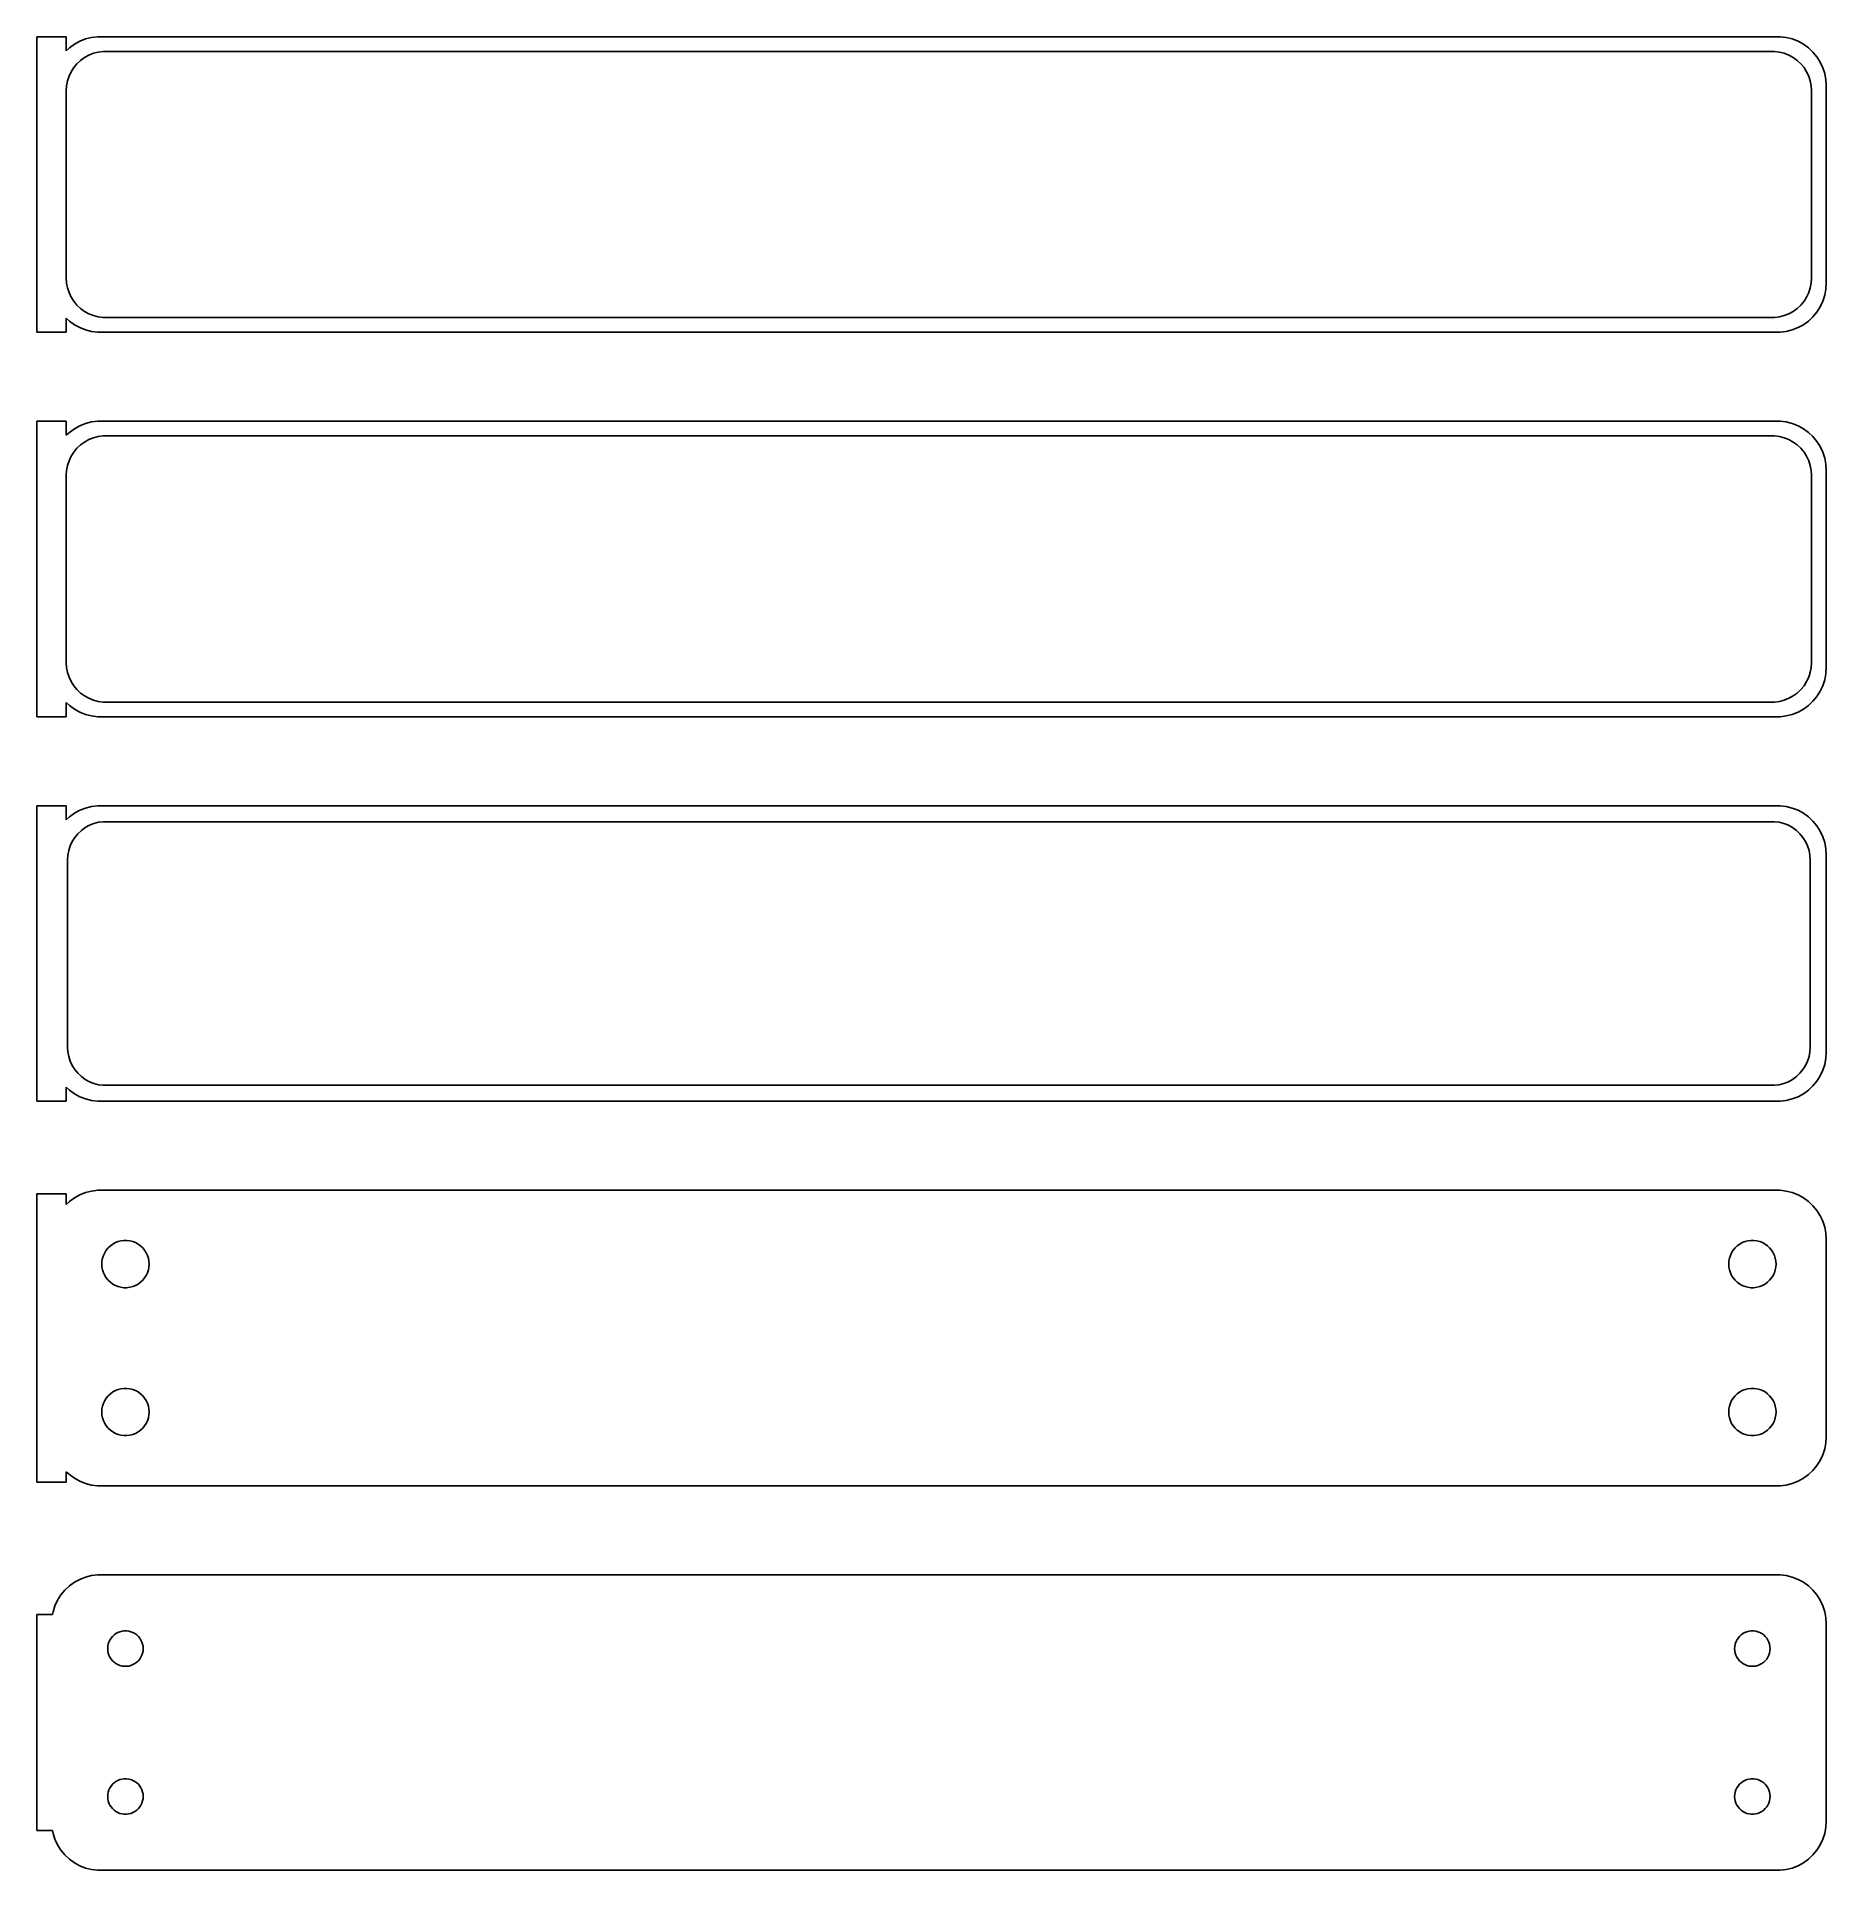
# Model space of a CAD drawing. Header units: metres. Extents: x -92 to 90, y 141 to 327.
import ezdxf

# ---------------------------------------------------------------- set-up
doc = ezdxf.new("R2010")
doc.units = ezdxf.units.M

msp = doc.modelspace()

# ---------------------------------------------------------------- linework, layer by layer
for p, q in [((-88.5, 326.99), (-91.5, 326.99)), ((-91.5, 326.99), (-91.5, 297.01)), ((-88.5, 325.559), (-88.5, 326.99)), ((-88.1871, 325.853), (-88.5, 325.559)), ((-87.6791, 326.222), (-88.1871, 325.853)), ((-87.1289, 326.524), (-87.6791, 326.222)), ((-86.5451, 326.755), (-87.1289, 326.524)), ((-85.9369, 326.911), (-86.5451, 326.755)), ((-85.3139, 326.99), (-85.9369, 326.911)), ((85.3139, 326.99), (-85.3139, 326.99)), ((-85.2495, 325.429), (-84.7512, 325.492)), ((-84.7512, 325.492), (84.7512, 325.492)), ((84.7512, 325.492), (85.2495, 325.429)), ((85.9369, 326.911), (85.3139, 326.99)), ((86.5451, 326.755), (85.9369, 326.911)), ((87.1289, 326.524), (86.5451, 326.755)), ((87.6791, 326.222), (87.1289, 326.524)), ((88.1871, 325.853), (87.6791, 326.222)), ((88.6448, 325.423), (88.1871, 325.853)), ((-88.0052, 323.427), (-87.7361, 323.851)), ((-87.7361, 323.851), (-87.4159, 324.238)), ((-87.4159, 324.238), (-87.0497, 324.582)), ((-87.0497, 324.582), (-86.6433, 324.877)), ((-86.6433, 324.877), (-86.2031, 325.119)), ((-86.2031, 325.119), (-85.7361, 325.304)), ((-85.7361, 325.304), (-85.2495, 325.429)), ((85.2495, 325.429), (85.7361, 325.304)), ((85.7361, 325.304), (86.2031, 325.119)), ((86.2031, 325.119), (86.6433, 324.877)), ((86.6433, 324.877), (87.0497, 324.582)), ((87.0497, 324.582), (87.4159, 324.238)), ((87.4159, 324.238), (87.7361, 323.851)), ((87.7361, 323.851), (88.0052, 323.427)), ((89.0451, 324.939), (88.6448, 325.423)), ((89.3815, 324.409), (89.0451, 324.939)), ((89.6489, 323.841), (89.3815, 324.409)), ((89.8429, 323.243), (89.6489, 323.841)), ((-88.5, 321.5), (-88.4685, 322.001)), ((-88.4685, 322.001), (-88.3743, 322.495)), ((-88.3743, 322.495), (-88.2191, 322.972)), ((-88.2191, 322.972), (-88.0052, 323.427)), ((88.0052, 323.427), (88.2191, 322.972)), ((88.2191, 322.972), (88.3743, 322.495)), ((88.3743, 322.495), (88.4685, 322.001)), ((88.4685, 322.001), (88.5, 321.5)), ((89.9606, 322.627), (89.8429, 323.243)), ((90, 322), (89.9606, 322.627)), ((90, 302), (90, 322)), ((-88.5, 302.5), (-88.5, 321.5)), ((88.5, 321.5), (88.5, 302.5)), ((-88.4685, 301.999), (-88.5, 302.5)), ((-88.3743, 301.505), (-88.4685, 301.999)), ((-88.2191, 301.028), (-88.3743, 301.505)), ((88.3743, 301.505), (88.2191, 301.028)), ((88.4685, 301.999), (88.3743, 301.505)), ((88.5, 302.5), (88.4685, 301.999)), ((89.8429, 300.757), (89.9606, 301.373)), ((89.9606, 301.373), (90, 302)), ((-88.0052, 300.573), (-88.2191, 301.028)), ((-87.7361, 300.149), (-88.0052, 300.573)), ((-87.4159, 299.762), (-87.7361, 300.149)), ((-87.0497, 299.418), (-87.4159, 299.762)), ((87.4159, 299.762), (87.0497, 299.418)), ((87.7361, 300.149), (87.4159, 299.762)), ((88.0052, 300.573), (87.7361, 300.149)), ((88.2191, 301.028), (88.0052, 300.573)), ((89.0451, 299.061), (89.3815, 299.591)), ((89.3815, 299.591), (89.6489, 300.159)), ((89.6489, 300.159), (89.8429, 300.757)), ((-88.5, 298.441), (-88.1871, 298.147)), ((-88.5, 297.01), (-88.5, 298.441)), ((-88.1871, 298.147), (-87.6791, 297.778)), ((-87.6791, 297.778), (-87.1289, 297.476)), ((-86.6433, 299.123), (-87.0497, 299.418)), ((-86.2031, 298.881), (-86.6433, 299.123)), ((-85.7361, 298.696), (-86.2031, 298.881)), ((-85.2495, 298.571), (-85.7361, 298.696)), ((-84.7512, 298.508), (-85.2495, 298.571)), ((84.7512, 298.508), (-84.7512, 298.508)), ((85.2495, 298.571), (84.7512, 298.508)), ((85.7361, 298.696), (85.2495, 298.571)), ((86.2031, 298.881), (85.7361, 298.696)), ((86.6433, 299.123), (86.2031, 298.881)), ((87.0497, 299.418), (86.6433, 299.123)), ((87.1289, 297.476), (87.6791, 297.778)), ((87.6791, 297.778), (88.1871, 298.147)), ((88.1871, 298.147), (88.6448, 298.577)), ((88.6448, 298.577), (89.0451, 299.061)), ((-91.5, 297.01), (-88.5, 297.01)), ((-87.1289, 297.476), (-86.5451, 297.245)), ((-86.5451, 297.245), (-85.9369, 297.089)), ((-85.9369, 297.089), (-85.3139, 297.01)), ((-85.3139, 297.01), (85.3139, 297.01)), ((85.3139, 297.01), (85.9369, 297.089)), ((85.9369, 297.089), (86.5451, 297.245)), ((86.5451, 297.245), (87.1289, 297.476)), ((-88.5, 287.99), (-91.5, 287.99)), ((-91.5, 287.99), (-91.5, 258.01)), ((-88.5, 286.559), (-88.5, 287.99)), ((-88.1871, 286.853), (-88.5, 286.559)), ((-87.6791, 287.222), (-88.1871, 286.853)), ((-87.1289, 287.524), (-87.6791, 287.222)), ((-86.5451, 287.755), (-87.1289, 287.524)), ((-85.9369, 287.911), (-86.5451, 287.755)), ((-85.3139, 287.99), (-85.9369, 287.911)), ((-85.7361, 286.304), (-85.2495, 286.429)), ((85.3139, 287.99), (-85.3139, 287.99)), ((-85.2495, 286.429), (-84.7512, 286.492)), ((-84.7512, 286.492), (84.7512, 286.492)), ((84.7512, 286.492), (85.2495, 286.429)), ((85.2495, 286.429), (85.7361, 286.304)), ((85.9369, 287.911), (85.3139, 287.99)), ((86.5451, 287.755), (85.9369, 287.911)), ((87.1289, 287.524), (86.5451, 287.755)), ((87.6791, 287.222), (87.1289, 287.524)), ((88.1871, 286.853), (87.6791, 287.222)), ((88.6448, 286.423), (88.1871, 286.853)), ((89.0451, 285.939), (88.6448, 286.423)), ((-88.0052, 284.427), (-87.7361, 284.851)), ((-87.7361, 284.851), (-87.4159, 285.238)), ((-87.4159, 285.238), (-87.0497, 285.582)), ((-87.0497, 285.582), (-86.6433, 285.877)), ((-86.6433, 285.877), (-86.2031, 286.119)), ((-86.2031, 286.119), (-85.7361, 286.304)), ((85.7361, 286.304), (86.2031, 286.119)), ((86.2031, 286.119), (86.6433, 285.877)), ((86.6433, 285.877), (87.0497, 285.582)), ((87.0497, 285.582), (87.4159, 285.238)), ((87.4159, 285.238), (87.7361, 284.851)), ((87.7361, 284.851), (88.0052, 284.427)), ((89.3815, 285.409), (89.0451, 285.939)), ((89.6489, 284.841), (89.3815, 285.409)), ((89.8429, 284.243), (89.6489, 284.841)), ((-88.5, 282.5), (-88.4685, 283.001)), ((-88.4685, 283.001), (-88.3743, 283.495)), ((-88.3743, 283.495), (-88.2191, 283.972)), ((-88.2191, 283.972), (-88.0052, 284.427)), ((88.0052, 284.427), (88.2191, 283.972)), ((88.2191, 283.972), (88.3743, 283.495)), ((88.3743, 283.495), (88.4685, 283.001)), ((88.4685, 283.001), (88.5, 282.5)), ((89.9606, 283.627), (89.8429, 284.243)), ((90, 283), (89.9606, 283.627)), ((90, 263), (90, 283)), ((-88.5, 263.5), (-88.5, 282.5)), ((88.5, 282.5), (88.5, 263.5)), ((-88.4685, 262.999), (-88.5, 263.5)), ((-88.3743, 262.505), (-88.4685, 262.999)), ((-88.2191, 262.028), (-88.3743, 262.505)), ((88.3743, 262.505), (88.2191, 262.028)), ((88.4685, 262.999), (88.3743, 262.505)), ((88.5, 263.5), (88.4685, 262.999)), ((89.8429, 261.757), (89.9606, 262.373)), ((89.9606, 262.373), (90, 263)), ((-88.0052, 261.573), (-88.2191, 262.028)), ((-87.7361, 261.149), (-88.0052, 261.573)), ((-87.4159, 260.762), (-87.7361, 261.149)), ((-87.0497, 260.418), (-87.4159, 260.762)), ((-86.6433, 260.123), (-87.0497, 260.418)), ((87.0497, 260.418), (86.6433, 260.123)), ((87.4159, 260.762), (87.0497, 260.418)), ((87.7361, 261.149), (87.4159, 260.762)), ((88.0052, 261.573), (87.7361, 261.149)), ((88.2191, 262.028), (88.0052, 261.573)), ((89.0451, 260.061), (89.3815, 260.591)), ((89.3815, 260.591), (89.6489, 261.159)), ((89.6489, 261.159), (89.8429, 261.757)), ((-88.5, 259.441), (-88.1871, 259.147)), ((-88.5, 258.01), (-88.5, 259.441)), ((-88.1871, 259.147), (-87.6791, 258.778)), ((-87.6791, 258.778), (-87.1289, 258.476)), ((-86.2031, 259.881), (-86.6433, 260.123)), ((-85.7361, 259.696), (-86.2031, 259.881)), ((-85.2495, 259.571), (-85.7361, 259.696)), ((-84.7512, 259.508), (-85.2495, 259.571)), ((84.7512, 259.508), (-84.7512, 259.508)), ((85.2495, 259.571), (84.7512, 259.508)), ((85.7361, 259.696), (85.2495, 259.571)), ((86.2031, 259.881), (85.7361, 259.696)), ((86.6433, 260.123), (86.2031, 259.881)), ((87.1289, 258.476), (87.6791, 258.778)), ((87.6791, 258.778), (88.1871, 259.147)), ((88.1871, 259.147), (88.6448, 259.577)), ((88.6448, 259.577), (89.0451, 260.061)), ((-91.5, 258.01), (-88.5, 258.01)), ((-87.1289, 258.476), (-86.5451, 258.245)), ((-86.5451, 258.245), (-85.9369, 258.089)), ((-85.9369, 258.089), (-85.3139, 258.01)), ((-85.3139, 258.01), (85.3139, 258.01)), ((85.3139, 258.01), (85.9369, 258.089)), ((85.9369, 258.089), (86.5451, 258.245)), ((86.5451, 258.245), (87.1289, 258.476)), ((-88.5, 248.99), (-91.5, 248.99)), ((-91.5, 248.99), (-91.5, 219.01)), ((-88.5, 247.559), (-88.5, 248.99)), ((-88.1871, 247.853), (-88.5, 247.559)), ((-87.6791, 248.222), (-88.1871, 247.853)), ((-87.1289, 248.524), (-87.6791, 248.222)), ((-86.5451, 248.755), (-87.1289, 248.524)), ((-85.9369, 248.911), (-86.5451, 248.755)), ((-85.3139, 248.99), (-85.9369, 248.911)), ((85.3139, 248.99), (-85.3139, 248.99)), ((-85.2256, 247.304), (-84.7432, 247.365)), ((-84.7432, 247.365), (84.7432, 247.365)), ((84.7432, 247.365), (85.2256, 247.304)), ((85.9369, 248.911), (85.3139, 248.99)), ((86.5451, 248.755), (85.9369, 248.911)), ((87.1289, 248.524), (86.5451, 248.755)), ((87.6791, 248.222), (87.1289, 248.524)), ((88.1871, 247.853), (87.6791, 248.222)), ((88.6448, 247.423), (88.1871, 247.853)), ((89.0451, 246.939), (88.6448, 247.423)), ((-87.8936, 245.366), (-87.633, 245.776)), ((-87.633, 245.776), (-87.323, 246.151)), ((-87.323, 246.151), (-86.9685, 246.484)), ((-86.9685, 246.484), (-86.5751, 246.77)), ((-86.5751, 246.77), (-86.1489, 247.004)), ((-86.1489, 247.004), (-85.6967, 247.183)), ((-85.6967, 247.183), (-85.2256, 247.304)), ((85.2256, 247.304), (85.6967, 247.183)), ((85.6967, 247.183), (86.1489, 247.004)), ((86.1489, 247.004), (86.5751, 246.77)), ((86.5751, 246.77), (86.9685, 246.484)), ((86.9685, 246.484), (87.323, 246.151)), ((87.323, 246.151), (87.633, 245.776)), ((87.633, 245.776), (87.8936, 245.366)), ((89.3815, 246.409), (89.0451, 246.939)), ((89.6489, 245.841), (89.3815, 246.409)), ((89.8429, 245.243), (89.6489, 245.841)), ((-88.3726, 243.5), (-88.3421, 243.985)), ((-88.3421, 243.985), (-88.251, 244.463)), ((-88.251, 244.463), (-88.1007, 244.926)), ((-88.1007, 244.926), (-87.8936, 245.366)), ((87.8936, 245.366), (88.1007, 244.926)), ((88.1007, 244.926), (88.251, 244.463)), ((88.251, 244.463), (88.3421, 243.985)), ((88.3421, 243.985), (88.3726, 243.5)), ((89.9606, 244.627), (89.8429, 245.243)), ((90, 244), (89.9606, 244.627)), ((90, 224), (90, 244)), ((-88.3726, 224.5), (-88.3726, 243.5)), ((88.3726, 243.5), (88.3726, 224.5)), ((-88.3421, 224.015), (-88.3726, 224.5)), ((-88.251, 223.537), (-88.3421, 224.015)), ((-88.1007, 223.074), (-88.251, 223.537)), ((88.251, 223.537), (88.1007, 223.074)), ((88.3421, 224.015), (88.251, 223.537)), ((88.3726, 224.5), (88.3421, 224.015)), ((89.8429, 222.757), (89.9606, 223.373)), ((89.9606, 223.373), (90, 224)), ((-87.8936, 222.634), (-88.1007, 223.074)), ((-87.633, 222.224), (-87.8936, 222.634)), ((-87.323, 221.849), (-87.633, 222.224)), ((-86.9685, 221.516), (-87.323, 221.849)), ((-86.5751, 221.23), (-86.9685, 221.516)), ((86.9685, 221.516), (86.5751, 221.23)), ((87.323, 221.849), (86.9685, 221.516)), ((87.633, 222.224), (87.323, 221.849)), ((87.8936, 222.634), (87.633, 222.224)), ((88.1007, 223.074), (87.8936, 222.634)), ((89.0451, 221.061), (89.3815, 221.591)), ((89.3815, 221.591), (89.6489, 222.159)), ((89.6489, 222.159), (89.8429, 222.757)), ((-88.5, 220.441), (-88.1871, 220.147)), ((-88.5, 219.01), (-88.5, 220.441)), ((-88.1871, 220.147), (-87.6791, 219.778)), ((-87.6791, 219.778), (-87.1289, 219.476)), ((-87.1289, 219.476), (-86.5451, 219.245)), ((-86.1489, 220.996), (-86.5751, 221.23)), ((-85.6967, 220.817), (-86.1489, 220.996)), ((-85.2256, 220.696), (-85.6967, 220.817)), ((-84.7432, 220.635), (-85.2256, 220.696)), ((84.7432, 220.635), (-84.7432, 220.635)), ((85.2256, 220.696), (84.7432, 220.635)), ((85.6967, 220.817), (85.2256, 220.696)), ((86.1489, 220.996), (85.6967, 220.817)), ((86.5751, 221.23), (86.1489, 220.996)), ((86.5451, 219.245), (87.1289, 219.476)), ((87.1289, 219.476), (87.6791, 219.778)), ((87.6791, 219.778), (88.1871, 220.147)), ((88.1871, 220.147), (88.6448, 220.577)), ((88.6448, 220.577), (89.0451, 221.061)), ((-91.5, 219.01), (-88.5, 219.01)), ((-86.5451, 219.245), (-85.9369, 219.089)), ((-85.9369, 219.089), (-85.3139, 219.01)), ((-85.3139, 219.01), (85.3139, 219.01)), ((85.3139, 219.01), (85.9369, 219.089)), ((85.9369, 219.089), (86.5451, 219.245)), ((-88.5, 209.615), (-91.5, 209.615)), ((-91.5, 209.615), (-91.5, 180.385)), ((-88.5, 208.559), (-88.5, 209.615)), ((-88.1871, 208.853), (-88.5, 208.559)), ((-87.6791, 209.222), (-88.1871, 208.853)), ((-87.1289, 209.524), (-87.6791, 209.222)), ((-86.5451, 209.755), (-87.1289, 209.524)), ((-85.9369, 209.911), (-86.5451, 209.755)), ((-85.3139, 209.99), (-85.9369, 209.911)), ((85.3139, 209.99), (-85.3139, 209.99)), ((85.9369, 209.911), (85.3139, 209.99)), ((86.5451, 209.755), (85.9369, 209.911)), ((87.1289, 209.524), (86.5451, 209.755)), ((87.6791, 209.222), (87.1289, 209.524)), ((88.1871, 208.853), (87.6791, 209.222)), ((88.6448, 208.423), (88.1871, 208.853)), ((89.0451, 207.939), (88.6448, 208.423)), ((89.3815, 207.409), (89.0451, 207.939)), ((89.6489, 206.841), (89.3815, 207.409)), ((89.8429, 206.243), (89.6489, 206.841)), ((-83.786, 204.526), (-83.5219, 204.672)), ((-83.5219, 204.672), (-83.2416, 204.783)), ((-83.2416, 204.783), (-82.9497, 204.857)), ((-82.9497, 204.857), (-82.6507, 204.895)), ((-82.6507, 204.895), (-82.3493, 204.895)), ((-82.3493, 204.895), (-82.0503, 204.857)), ((-82.0503, 204.857), (-81.7584, 204.783)), ((-81.7584, 204.783), (-81.4781, 204.672)), ((-81.4781, 204.672), (-81.214, 204.526)), ((81.214, 204.526), (81.4781, 204.672)), ((81.4781, 204.672), (81.7584, 204.783)), ((81.7584, 204.783), (82.0503, 204.857)), ((82.0503, 204.857), (82.3493, 204.895)), ((82.3493, 204.895), (82.6507, 204.895)), ((82.6507, 204.895), (82.9497, 204.857)), ((82.9497, 204.857), (83.2416, 204.783)), ((83.2416, 204.783), (83.5219, 204.672)), ((83.5219, 204.672), (83.786, 204.526)), ((89.9606, 205.627), (89.8429, 206.243)), ((90, 205), (89.9606, 205.627)), ((90, 185), (90, 205)), ((-84.9, 202.5), (-84.8811, 202.801)), ((-84.8811, 202.801), (-84.8246, 203.097)), ((-84.8246, 203.097), (-84.7315, 203.383)), ((-84.7315, 203.383), (-84.6031, 203.656)), ((-84.6031, 203.656), (-84.4416, 203.911)), ((-84.4416, 203.911), (-84.2495, 204.143)), ((-84.2495, 204.143), (-84.0298, 204.349)), ((-84.0298, 204.349), (-83.786, 204.526)), ((-81.214, 204.526), (-80.9702, 204.349)), ((-80.9702, 204.349), (-80.7505, 204.143)), ((-80.7505, 204.143), (-80.5583, 203.911)), ((-80.5583, 203.911), (-80.3969, 203.656)), ((-80.3969, 203.656), (-80.2685, 203.383)), ((-80.2685, 203.383), (-80.1754, 203.097)), ((-80.1754, 203.097), (-80.1189, 202.801)), ((-80.1189, 202.801), (-80.1, 202.5)), ((80.1, 202.5), (80.1189, 202.801)), ((80.1189, 202.801), (80.1754, 203.097)), ((80.1754, 203.097), (80.2685, 203.383)), ((80.2685, 203.383), (80.3969, 203.656)), ((80.3969, 203.656), (80.5583, 203.911)), ((80.5583, 203.911), (80.7505, 204.143)), ((80.7505, 204.143), (80.9702, 204.349)), ((80.9702, 204.349), (81.214, 204.526)), ((83.786, 204.526), (84.0298, 204.349)), ((84.0298, 204.349), (84.2495, 204.143)), ((84.2495, 204.143), (84.4416, 203.911)), ((84.4416, 203.911), (84.6031, 203.656)), ((84.6031, 203.656), (84.7315, 203.383)), ((84.7315, 203.383), (84.8246, 203.097)), ((84.8246, 203.097), (84.8811, 202.801)), ((84.8811, 202.801), (84.9, 202.5)), ((-84.8811, 202.199), (-84.9, 202.5)), ((-84.8246, 201.903), (-84.8811, 202.199)), ((-84.7315, 201.617), (-84.8246, 201.903)), ((-84.6031, 201.344), (-84.7315, 201.617)), ((-84.4416, 201.089), (-84.6031, 201.344)), ((-84.2495, 200.857), (-84.4416, 201.089)), ((-80.5583, 201.089), (-80.7505, 200.857)), ((-80.3969, 201.344), (-80.5583, 201.089)), ((-80.2685, 201.617), (-80.3969, 201.344)), ((-80.1754, 201.903), (-80.2685, 201.617)), ((-80.1189, 202.199), (-80.1754, 201.903)), ((-80.1, 202.5), (-80.1189, 202.199)), ((80.1189, 202.199), (80.1, 202.5)), ((80.1754, 201.903), (80.1189, 202.199)), ((80.2685, 201.617), (80.1754, 201.903)), ((80.3969, 201.344), (80.2685, 201.617)), ((80.5583, 201.089), (80.3969, 201.344)), ((80.7505, 200.857), (80.5583, 201.089)), ((84.4416, 201.089), (84.2495, 200.857)), ((84.6031, 201.344), (84.4416, 201.089)), ((84.7315, 201.617), (84.6031, 201.344)), ((84.8246, 201.903), (84.7315, 201.617)), ((84.8811, 202.199), (84.8246, 201.903)), ((84.9, 202.5), (84.8811, 202.199)), ((-84.0298, 200.651), (-84.2495, 200.857)), ((-83.786, 200.474), (-84.0298, 200.651)), ((-83.5219, 200.328), (-83.786, 200.474)), ((-83.2416, 200.217), (-83.5219, 200.328)), ((-82.9497, 200.143), (-83.2416, 200.217)), ((-82.6507, 200.105), (-82.9497, 200.143)), ((-82.3493, 200.105), (-82.6507, 200.105)), ((-82.0503, 200.143), (-82.3493, 200.105)), ((-81.7584, 200.217), (-82.0503, 200.143)), ((-81.4781, 200.328), (-81.7584, 200.217)), ((-81.214, 200.474), (-81.4781, 200.328)), ((-80.9702, 200.651), (-81.214, 200.474)), ((-80.7505, 200.857), (-80.9702, 200.651)), ((80.9702, 200.651), (80.7505, 200.857)), ((81.214, 200.474), (80.9702, 200.651)), ((81.4781, 200.328), (81.214, 200.474)), ((81.7584, 200.217), (81.4781, 200.328)), ((82.0503, 200.143), (81.7584, 200.217)), ((82.3493, 200.105), (82.0503, 200.143)), ((82.6507, 200.105), (82.3493, 200.105)), ((82.9497, 200.143), (82.6507, 200.105)), ((83.2416, 200.217), (82.9497, 200.143)), ((83.5219, 200.328), (83.2416, 200.217)), ((83.786, 200.474), (83.5219, 200.328)), ((84.0298, 200.651), (83.786, 200.474)), ((84.2495, 200.857), (84.0298, 200.651)), ((-83.5219, 189.672), (-83.2416, 189.783)), ((-83.2416, 189.783), (-82.9497, 189.857)), ((-82.9497, 189.857), (-82.6507, 189.895)), ((-82.6507, 189.895), (-82.3493, 189.895)), ((-82.3493, 189.895), (-82.0503, 189.857)), ((-82.0503, 189.857), (-81.7584, 189.783)), ((-81.7584, 189.783), (-81.4781, 189.672)), ((81.4781, 189.672), (81.7584, 189.783)), ((81.7584, 189.783), (82.0503, 189.857)), ((82.0503, 189.857), (82.3493, 189.895)), ((82.3493, 189.895), (82.6507, 189.895)), ((82.6507, 189.895), (82.9497, 189.857)), ((82.9497, 189.857), (83.2416, 189.783)), ((83.2416, 189.783), (83.5219, 189.672)), ((-84.8811, 187.801), (-84.8246, 188.097)), ((-84.8246, 188.097), (-84.7315, 188.383)), ((-84.7315, 188.383), (-84.6031, 188.656)), ((-84.6031, 188.656), (-84.4416, 188.911)), ((-84.4416, 188.911), (-84.2495, 189.143)), ((-84.2495, 189.143), (-84.0298, 189.349)), ((-84.0298, 189.349), (-83.786, 189.526)), ((-83.786, 189.526), (-83.5219, 189.672)), ((-81.4781, 189.672), (-81.214, 189.526)), ((-81.214, 189.526), (-80.9702, 189.349)), ((-80.9702, 189.349), (-80.7505, 189.143)), ((-80.7505, 189.143), (-80.5583, 188.911)), ((-80.5583, 188.911), (-80.3969, 188.656)), ((-80.3969, 188.656), (-80.2685, 188.383)), ((-80.2685, 188.383), (-80.1754, 188.097)), ((-80.1754, 188.097), (-80.1189, 187.801)), ((80.1189, 187.801), (80.1754, 188.097)), ((80.1754, 188.097), (80.2685, 188.383)), ((80.2685, 188.383), (80.3969, 188.656)), ((80.3969, 188.656), (80.5583, 188.911)), ((80.5583, 188.911), (80.7505, 189.143)), ((80.7505, 189.143), (80.9702, 189.349)), ((80.9702, 189.349), (81.214, 189.526)), ((81.214, 189.526), (81.4781, 189.672)), ((83.5219, 189.672), (83.786, 189.526)), ((83.786, 189.526), (84.0298, 189.349)), ((84.0298, 189.349), (84.2495, 189.143)), ((84.2495, 189.143), (84.4416, 188.911)), ((84.4416, 188.911), (84.6031, 188.656)), ((84.6031, 188.656), (84.7315, 188.383)), ((84.7315, 188.383), (84.8246, 188.097)), ((84.8246, 188.097), (84.8811, 187.801)), ((-84.9, 187.5), (-84.8811, 187.801)), ((-84.8811, 187.199), (-84.9, 187.5)), ((-84.8246, 186.903), (-84.8811, 187.199)), ((-84.7315, 186.617), (-84.8246, 186.903)), ((-84.6031, 186.344), (-84.7315, 186.617)), ((-84.4416, 186.089), (-84.6031, 186.344)), ((-84.2495, 185.857), (-84.4416, 186.089)), ((-80.5583, 186.089), (-80.7505, 185.857)), ((-80.3969, 186.344), (-80.5583, 186.089)), ((-80.2685, 186.617), (-80.3969, 186.344)), ((-80.1754, 186.903), (-80.2685, 186.617)), ((-80.1189, 187.199), (-80.1754, 186.903)), ((-80.1189, 187.801), (-80.1, 187.5)), ((-80.1, 187.5), (-80.1189, 187.199)), ((80.1, 187.5), (80.1189, 187.801)), ((80.1189, 187.199), (80.1, 187.5)), ((80.1754, 186.903), (80.1189, 187.199)), ((80.2685, 186.617), (80.1754, 186.903)), ((80.3969, 186.344), (80.2685, 186.617)), ((80.5583, 186.089), (80.3969, 186.344)), ((80.7505, 185.857), (80.5583, 186.089)), ((84.4416, 186.089), (84.2495, 185.857)), ((84.6031, 186.344), (84.4416, 186.089)), ((84.7315, 186.617), (84.6031, 186.344)), ((84.8246, 186.903), (84.7315, 186.617)), ((84.8811, 187.199), (84.8246, 186.903)), ((84.8811, 187.801), (84.9, 187.5)), ((84.9, 187.5), (84.8811, 187.199)), ((-84.0298, 185.651), (-84.2495, 185.857)), ((-83.786, 185.474), (-84.0298, 185.651)), ((-83.5219, 185.328), (-83.786, 185.474)), ((-83.2416, 185.217), (-83.5219, 185.328)), ((-82.9497, 185.143), (-83.2416, 185.217)), ((-82.6507, 185.105), (-82.9497, 185.143)), ((-82.3493, 185.105), (-82.6507, 185.105)), ((-82.0503, 185.143), (-82.3493, 185.105)), ((-81.7584, 185.217), (-82.0503, 185.143)), ((-81.4781, 185.328), (-81.7584, 185.217)), ((-81.214, 185.474), (-81.4781, 185.328)), ((-80.9702, 185.651), (-81.214, 185.474)), ((-80.7505, 185.857), (-80.9702, 185.651)), ((80.9702, 185.651), (80.7505, 185.857)), ((81.214, 185.474), (80.9702, 185.651)), ((81.4781, 185.328), (81.214, 185.474)), ((81.7584, 185.217), (81.4781, 185.328)), ((82.0503, 185.143), (81.7584, 185.217)), ((82.3493, 185.105), (82.0503, 185.143)), ((82.6507, 185.105), (82.3493, 185.105)), ((82.9497, 185.143), (82.6507, 185.105)), ((83.2416, 185.217), (82.9497, 185.143)), ((83.5219, 185.328), (83.2416, 185.217)), ((83.786, 185.474), (83.5219, 185.328)), ((84.0298, 185.651), (83.786, 185.474)), ((84.2495, 185.857), (84.0298, 185.651)), ((89.8429, 183.757), (89.9606, 184.373)), ((89.9606, 184.373), (90, 185)), ((89.0451, 182.061), (89.3815, 182.591)), ((89.3815, 182.591), (89.6489, 183.159)), ((89.6489, 183.159), (89.8429, 183.757)), ((-88.5, 180.385), (-88.5, 181.441)), ((-88.5, 181.441), (-88.1871, 181.147)), ((-88.1871, 181.147), (-87.6791, 180.778)), ((-87.6791, 180.778), (-87.1289, 180.476)), ((-87.1289, 180.476), (-86.5451, 180.245)), ((86.5451, 180.245), (87.1289, 180.476)), ((87.1289, 180.476), (87.6791, 180.778)), ((87.6791, 180.778), (88.1871, 181.147)), ((88.1871, 181.147), (88.6448, 181.577)), ((88.6448, 181.577), (89.0451, 182.061)), ((-91.5, 180.385), (-88.5, 180.385)), ((-86.5451, 180.245), (-85.9369, 180.089)), ((-85.9369, 180.089), (-85.3139, 180.01)), ((-85.3139, 180.01), (85.3139, 180.01)), ((85.3139, 180.01), (85.9369, 180.089)), ((85.9369, 180.089), (86.5451, 180.245)), ((-88.6448, 169.423), (-89.0451, 168.939)), ((-88.1871, 169.853), (-88.6448, 169.423)), ((-87.6791, 170.222), (-88.1871, 169.853)), ((-87.1289, 170.524), (-87.6791, 170.222)), ((-86.5451, 170.755), (-87.1289, 170.524)), ((-85.9369, 170.911), (-86.5451, 170.755)), ((-85.3139, 170.99), (-85.9369, 170.911)), ((85.3139, 170.99), (-85.3139, 170.99)), ((85.9369, 170.911), (85.3139, 170.99)), ((86.5451, 170.755), (85.9369, 170.911)), ((87.1289, 170.524), (86.5451, 170.755)), ((87.6791, 170.222), (87.1289, 170.524)), ((88.1871, 169.853), (87.6791, 170.222)), ((88.6448, 169.423), (88.1871, 169.853)), ((89.0451, 168.939), (88.6448, 169.423)), ((-89.6489, 167.841), (-89.8429, 167.243)), ((-89.3815, 168.409), (-89.6489, 167.841)), ((-89.0451, 168.939), (-89.3815, 168.409)), ((89.3815, 168.409), (89.0451, 168.939)), ((89.6489, 167.841), (89.3815, 168.409)), ((89.8429, 167.243), (89.6489, 167.841)), ((-89.9, 166.944), (-91.5, 166.944)), ((-91.5, 166.944), (-91.5, 145.056)), ((-89.8429, 167.243), (-89.9, 166.944)), ((89.9606, 166.627), (89.8429, 167.243)), ((90, 166), (89.9606, 166.627)), ((90, 146), (90, 166)), ((-84.3, 163.5), (-84.2858, 163.726)), ((-84.2858, 163.726), (-84.2434, 163.948)), ((-84.2434, 163.948), (-84.1736, 164.163)), ((-84.1736, 164.163), (-84.0773, 164.367)), ((-84.0773, 164.367), (-83.9562, 164.558)), ((-83.9562, 164.558), (-83.8121, 164.732)), ((-83.8121, 164.732), (-83.6474, 164.887)), ((-83.6474, 164.887), (-83.4645, 165.02)), ((-83.4645, 165.02), (-83.2664, 165.129)), ((-83.2664, 165.129), (-83.0562, 165.212)), ((-83.0562, 165.212), (-82.8373, 165.268)), ((-82.8373, 165.268), (-82.613, 165.296)), ((-82.613, 165.296), (-82.387, 165.296)), ((-82.387, 165.296), (-82.1627, 165.268)), ((-82.1627, 165.268), (-81.9438, 165.212)), ((-81.9438, 165.212), (-81.7336, 165.129)), ((-81.7336, 165.129), (-81.5355, 165.02)), ((-81.5355, 165.02), (-81.3526, 164.887)), ((-81.3526, 164.887), (-81.1879, 164.732)), ((-81.1879, 164.732), (-81.0438, 164.558)), ((-81.0438, 164.558), (-80.9226, 164.367)), ((-80.9226, 164.367), (-80.8264, 164.163)), ((-80.8264, 164.163), (-80.7565, 163.948)), ((-80.7565, 163.948), (-80.7142, 163.726)), ((-80.7142, 163.726), (-80.7, 163.5)), ((80.7, 163.5), (80.7142, 163.726)), ((80.7142, 163.726), (80.7565, 163.948)), ((80.7565, 163.948), (80.8264, 164.163)), ((80.8264, 164.163), (80.9226, 164.367)), ((80.9226, 164.367), (81.0438, 164.558)), ((81.0438, 164.558), (81.1879, 164.732)), ((81.1879, 164.732), (81.3526, 164.887)), ((81.3526, 164.887), (81.5355, 165.02)), ((81.5355, 165.02), (81.7336, 165.129)), ((81.7336, 165.129), (81.9438, 165.212)), ((81.9438, 165.212), (82.1627, 165.268)), ((82.1627, 165.268), (82.387, 165.296)), ((82.387, 165.296), (82.613, 165.296)), ((82.613, 165.296), (82.8373, 165.268)), ((82.8373, 165.268), (83.0562, 165.212)), ((83.0562, 165.212), (83.2664, 165.129)), ((83.2664, 165.129), (83.4645, 165.02)), ((83.4645, 165.02), (83.6474, 164.887)), ((83.6474, 164.887), (83.8121, 164.732)), ((83.8121, 164.732), (83.9562, 164.558)), ((83.9562, 164.558), (84.0773, 164.367)), ((84.0773, 164.367), (84.1736, 164.163)), ((84.1736, 164.163), (84.2434, 163.948)), ((84.2434, 163.948), (84.2858, 163.726)), ((84.2858, 163.726), (84.3, 163.5)), ((-84.2858, 163.274), (-84.3, 163.5)), ((-84.2434, 163.052), (-84.2858, 163.274)), ((-84.1736, 162.837), (-84.2434, 163.052)), ((-84.0773, 162.633), (-84.1736, 162.837)), ((-83.9562, 162.442), (-84.0773, 162.633)), ((-83.8121, 162.268), (-83.9562, 162.442)), ((-83.6474, 162.113), (-83.8121, 162.268)), ((-83.4645, 161.98), (-83.6474, 162.113)), ((-83.2664, 161.871), (-83.4645, 161.98)), ((-83.0562, 161.788), (-83.2664, 161.871)), ((-81.7336, 161.871), (-81.9438, 161.788)), ((-81.5355, 161.98), (-81.7336, 161.871)), ((-81.3526, 162.113), (-81.5355, 161.98)), ((-81.1879, 162.268), (-81.3526, 162.113)), ((-81.0438, 162.442), (-81.1879, 162.268)), ((-80.9226, 162.633), (-81.0438, 162.442)), ((-80.8264, 162.837), (-80.9226, 162.633)), ((-80.7565, 163.052), (-80.8264, 162.837)), ((-80.7142, 163.274), (-80.7565, 163.052)), ((-80.7, 163.5), (-80.7142, 163.274)), ((80.7142, 163.274), (80.7, 163.5)), ((80.7565, 163.052), (80.7142, 163.274)), ((80.8264, 162.837), (80.7565, 163.052)), ((80.9226, 162.633), (80.8264, 162.837)), ((81.0438, 162.442), (80.9226, 162.633)), ((81.1879, 162.268), (81.0438, 162.442)), ((81.3526, 162.113), (81.1879, 162.268)), ((81.5355, 161.98), (81.3526, 162.113)), ((81.7336, 161.871), (81.5355, 161.98)), ((81.9438, 161.788), (81.7336, 161.871)), ((83.2664, 161.871), (83.0562, 161.788)), ((83.4645, 161.98), (83.2664, 161.871)), ((83.6474, 162.113), (83.4645, 161.98)), ((83.8121, 162.268), (83.6474, 162.113)), ((83.9562, 162.442), (83.8121, 162.268)), ((84.0773, 162.633), (83.9562, 162.442)), ((84.1736, 162.837), (84.0773, 162.633)), ((84.2434, 163.052), (84.1736, 162.837)), ((84.2858, 163.274), (84.2434, 163.052)), ((84.3, 163.5), (84.2858, 163.274)), ((-82.8373, 161.732), (-83.0562, 161.788)), ((-82.613, 161.704), (-82.8373, 161.732)), ((-82.387, 161.704), (-82.613, 161.704)), ((-82.1627, 161.732), (-82.387, 161.704)), ((-81.9438, 161.788), (-82.1627, 161.732)), ((82.1627, 161.732), (81.9438, 161.788)), ((82.387, 161.704), (82.1627, 161.732)), ((82.613, 161.704), (82.387, 161.704)), ((82.8373, 161.732), (82.613, 161.704)), ((83.0562, 161.788), (82.8373, 161.732)), ((-84.2858, 148.726), (-84.2434, 148.948)), ((-84.2434, 148.948), (-84.1736, 149.163)), ((-84.1736, 149.163), (-84.0773, 149.367)), ((-84.0773, 149.367), (-83.9562, 149.558)), ((-83.9562, 149.558), (-83.8121, 149.732)), ((-83.8121, 149.732), (-83.6474, 149.887)), ((-83.6474, 149.887), (-83.4645, 150.02)), ((-83.4645, 150.02), (-83.2664, 150.129)), ((-83.2664, 150.129), (-83.0562, 150.212)), ((-83.0562, 150.212), (-82.8373, 150.268)), ((-82.8373, 150.268), (-82.613, 150.296)), ((-82.613, 150.296), (-82.387, 150.296)), ((-82.387, 150.296), (-82.1627, 150.268)), ((-82.1627, 150.268), (-81.9438, 150.212)), ((-81.9438, 150.212), (-81.7336, 150.129)), ((-81.7336, 150.129), (-81.5355, 150.02)), ((-81.5355, 150.02), (-81.3526, 149.887)), ((-81.3526, 149.887), (-81.1879, 149.732)), ((-81.1879, 149.732), (-81.0438, 149.558)), ((-81.0438, 149.558), (-80.9226, 149.367)), ((-80.9226, 149.367), (-80.8264, 149.163)), ((-80.8264, 149.163), (-80.7565, 148.948)), ((-80.7565, 148.948), (-80.7142, 148.726)), ((80.7142, 148.726), (80.7565, 148.948)), ((80.7565, 148.948), (80.8264, 149.163)), ((80.8264, 149.163), (80.9226, 149.367)), ((80.9226, 149.367), (81.0438, 149.558)), ((81.0438, 149.558), (81.1879, 149.732)), ((81.1879, 149.732), (81.3526, 149.887)), ((81.3526, 149.887), (81.5355, 150.02)), ((81.5355, 150.02), (81.7336, 150.129)), ((81.7336, 150.129), (81.9438, 150.212)), ((81.9438, 150.212), (82.1627, 150.268)), ((82.1627, 150.268), (82.387, 150.296)), ((82.387, 150.296), (82.613, 150.296)), ((82.613, 150.296), (82.8373, 150.268)), ((82.8373, 150.268), (83.0562, 150.212)), ((83.0562, 150.212), (83.2664, 150.129)), ((83.2664, 150.129), (83.4645, 150.02)), ((83.4645, 150.02), (83.6474, 149.887)), ((83.6474, 149.887), (83.8121, 149.732)), ((83.8121, 149.732), (83.9562, 149.558)), ((83.9562, 149.558), (84.0773, 149.367)), ((84.0773, 149.367), (84.1736, 149.163)), ((84.1736, 149.163), (84.2434, 148.948)), ((84.2434, 148.948), (84.2858, 148.726)), ((-84.3, 148.5), (-84.2858, 148.726)), ((-84.2858, 148.274), (-84.3, 148.5)), ((-84.2434, 148.052), (-84.2858, 148.274)), ((-84.1736, 147.837), (-84.2434, 148.052)), ((-84.0773, 147.633), (-84.1736, 147.837)), ((-83.9562, 147.442), (-84.0773, 147.633)), ((-83.8121, 147.268), (-83.9562, 147.442)), ((-83.6474, 147.113), (-83.8121, 147.268)), ((-83.4645, 146.98), (-83.6474, 147.113)), ((-83.2664, 146.871), (-83.4645, 146.98)), ((-81.5355, 146.98), (-81.7336, 146.871)), ((-81.3526, 147.113), (-81.5355, 146.98)), ((-81.1879, 147.268), (-81.3526, 147.113)), ((-81.0438, 147.442), (-81.1879, 147.268)), ((-80.9226, 147.633), (-81.0438, 147.442)), ((-80.8264, 147.837), (-80.9226, 147.633)), ((-80.7565, 148.052), (-80.8264, 147.837)), ((-80.7142, 148.274), (-80.7565, 148.052)), ((-80.7142, 148.726), (-80.7, 148.5)), ((-80.7, 148.5), (-80.7142, 148.274)), ((80.7, 148.5), (80.7142, 148.726)), ((80.7142, 148.274), (80.7, 148.5)), ((80.7565, 148.052), (80.7142, 148.274)), ((80.8264, 147.837), (80.7565, 148.052)), ((80.9226, 147.633), (80.8264, 147.837)), ((81.0438, 147.442), (80.9226, 147.633)), ((81.1879, 147.268), (81.0438, 147.442)), ((81.3526, 147.113), (81.1879, 147.268)), ((81.5355, 146.98), (81.3526, 147.113)), ((81.7336, 146.871), (81.5355, 146.98)), ((83.4645, 146.98), (83.2664, 146.871)), ((83.6474, 147.113), (83.4645, 146.98)), ((83.8121, 147.268), (83.6474, 147.113)), ((83.9562, 147.442), (83.8121, 147.268)), ((84.0773, 147.633), (83.9562, 147.442)), ((84.1736, 147.837), (84.0773, 147.633)), ((84.2434, 148.052), (84.1736, 147.837)), ((84.2858, 148.274), (84.2434, 148.052)), ((84.2858, 148.726), (84.3, 148.5)), ((84.3, 148.5), (84.2858, 148.274)), ((-83.0562, 146.788), (-83.2664, 146.871)), ((-82.8373, 146.732), (-83.0562, 146.788)), ((-82.613, 146.704), (-82.8373, 146.732)), ((-82.387, 146.704), (-82.613, 146.704)), ((-82.1627, 146.732), (-82.387, 146.704)), ((-81.9438, 146.788), (-82.1627, 146.732)), ((-81.7336, 146.871), (-81.9438, 146.788)), ((81.9438, 146.788), (81.7336, 146.871)), ((82.1627, 146.732), (81.9438, 146.788)), ((82.387, 146.704), (82.1627, 146.732)), ((82.613, 146.704), (82.387, 146.704)), ((82.8373, 146.732), (82.613, 146.704)), ((83.0562, 146.788), (82.8373, 146.732)), ((83.2664, 146.871), (83.0562, 146.788)), ((89.8429, 144.757), (89.9606, 145.373)), ((89.9606, 145.373), (90, 146)), ((-91.5, 145.056), (-89.9, 145.056)), ((-89.9, 145.056), (-89.8429, 144.757)), ((-89.8429, 144.757), (-89.6489, 144.159)), ((-89.6489, 144.159), (-89.3815, 143.591)), ((-89.3815, 143.591), (-89.0451, 143.061)), ((89.0451, 143.061), (89.3815, 143.591)), ((89.3815, 143.591), (89.6489, 144.159)), ((89.6489, 144.159), (89.8429, 144.757)), ((-89.0451, 143.061), (-88.6448, 142.577)), ((-88.6448, 142.577), (-88.1871, 142.147)), ((-88.1871, 142.147), (-87.6791, 141.778)), ((-87.6791, 141.778), (-87.1289, 141.476)), ((-87.1289, 141.476), (-86.5451, 141.245)), ((86.5451, 141.245), (87.1289, 141.476)), ((87.1289, 141.476), (87.6791, 141.778)), ((87.6791, 141.778), (88.1871, 142.147)), ((88.1871, 142.147), (88.6448, 142.577)), ((88.6448, 142.577), (89.0451, 143.061)), ((-86.5451, 141.245), (-85.9369, 141.089)), ((-85.9369, 141.089), (-85.3139, 141.01)), ((-85.3139, 141.01), (85.3139, 141.01)), ((85.3139, 141.01), (85.9369, 141.089)), ((85.9369, 141.089), (86.5451, 141.245))]:
    msp.add_line(p, q)

doc.saveas('drawing.dxf')
